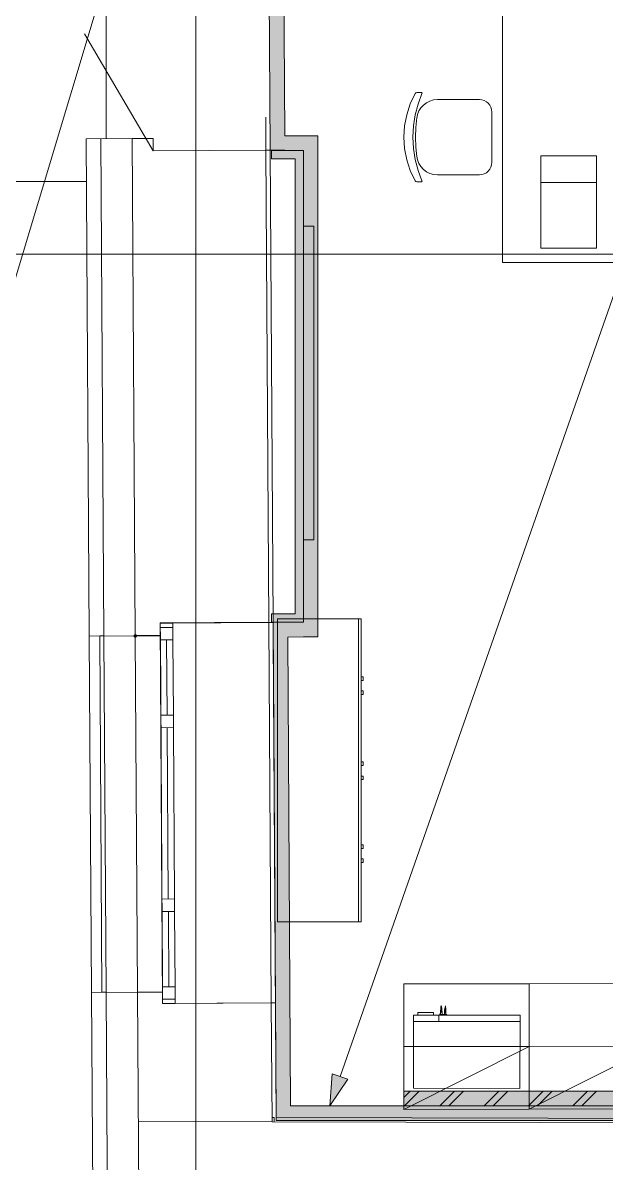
# Model space of a CAD drawing. Header units: millimetres. Extents: x -546 to 1681, y -650 to 1730.
# Drawn here: x 230.4 to 258.3, y 373.9 to 428.5 of the extents above; entities that cross this region are included whole.
import ezdxf

# ---------------------------------------------------------------- set-up
doc = ezdxf.new("R2010")
doc.units = ezdxf.units.MM

msp = doc.modelspace()

# ---------------------------------------------------------------- hatches: boundary and pattern name
at = {"true_color": 0xf1d696}
h = msp.add_hatch(color=41, dxfattribs=at)
h.dxf.hatch_style = 2
h.paths.add_polyline_path([(242.918, 423.049), (242.218, 423.053), (241.839, 482.227), (242.539, 482.227)])
h = msp.add_hatch(color=41, dxfattribs=at)
h.dxf.hatch_style = 2
h.paths.add_polyline_path([(242.918, 423.049), (242.231, 422.362), (242.218, 423.053)])
h = msp.add_hatch(color=41, dxfattribs=at)
h.dxf.hatch_style = 2
h.paths.add_polyline_path([(242.918, 423.049), (242.923, 422.349), (242.223, 422.353)])
h = msp.add_hatch(color=41, dxfattribs=at)
h.dxf.hatch_style = 2
h.paths.add_polyline_path([(243.813, 423.044), (243.813, 422.344), (242.923, 422.349), (242.918, 423.049)])
h = msp.add_hatch(color=41, dxfattribs=at)
h.dxf.hatch_style = 2
h.paths.add_polyline_path([(243.813, 423.044), (244.513, 423.04), (243.813, 422.344)])
h = msp.add_hatch(color=41, dxfattribs=at)
h.dxf.hatch_style = 2
h.paths.add_polyline_path([(243.813, 422.344), (244.513, 423.04), (244.513, 422.34)])
h = msp.add_hatch(color=7)
h.dxf.hatch_style = 2
h.paths.add_polyline_path([(242.28, 422.344), (243.813, 422.344), (243.813, 421.944), (242.28, 421.944)])
h = msp.add_hatch(color=7)
h.dxf.hatch_style = 2
h.paths.add_polyline_path([(243.813, 399.76), (243.413, 399.76), (243.413, 421.944), (243.813, 421.944)])
h = msp.add_hatch(color=41, dxfattribs=at)
h.dxf.hatch_style = 2
h.paths.add_polyline_path([(244.513, 399.766), (243.813, 399.76), (243.813, 422.344), (244.513, 422.34)])
at = {"true_color": 0x999999}
h = msp.add_hatch(color=253, dxfattribs=at)
h.dxf.hatch_style = 2
h.paths.add_polyline_path([(244.312, 403.713), (243.812, 403.713), (243.812, 418.713), (244.312, 418.713)])
h = msp.add_hatch(color=7)
h.dxf.hatch_style = 2
h.paths.add_polyline_path([(243.413, 399.76), (242.634, 399.76), (242.363, 399.768), (242.361, 400.16), (243.413, 400.16)])
at = {"true_color": 0xf1d696}
h = msp.add_hatch(color=41, dxfattribs=at)
h.dxf.hatch_style = 2
h.paths.add_polyline_path([(243.067, 399.054), (242.367, 399.048), (242.363, 399.748)])
h = msp.add_hatch(color=41, dxfattribs=at)
h.dxf.hatch_style = 2
h.paths.add_polyline_path([(242.365, 399.746), (243.063, 399.754), (243.067, 399.054)])
h = msp.add_hatch(color=41, dxfattribs=at)
h.dxf.hatch_style = 2
h.paths.add_polyline_path([(243.813, 399.76), (243.813, 399.06), (243.067, 399.054), (243.063, 399.754)])
h = msp.add_hatch(color=41, dxfattribs=at)
h.dxf.hatch_style = 2
h.paths.add_polyline_path([(244.513, 399.766), (244.513, 399.066), (243.813, 399.76)])
h = msp.add_hatch(color=41, dxfattribs=at)
h.dxf.hatch_style = 2
h.paths.add_polyline_path([(243.813, 399.76), (244.513, 399.066), (243.813, 399.06)])
h = msp.add_hatch(color=7)
h.dxf.hatch_style = 2
h.paths.add_polyline_path([(235.767, 399.197), (235.704, 399.171), (235.677, 399.107), (235.704, 399.044), (235.767, 399.017), (235.832, 399.044), (235.858, 399.107), (235.832, 399.171)])
h = msp.add_hatch(color=41, dxfattribs=at)
h.dxf.hatch_style = 2
h.paths.add_polyline_path([(243.202, 376.612), (242.502, 376.612), (242.367, 399.048), (243.067, 399.054)])
at = {"true_color": 0x0077b0}
h = msp.add_hatch(color=144, dxfattribs=at)
h.dxf.hatch_style = 2
h.paths.add_polyline_path([(245.073, 376.612), (245.189, 378.153), (245.944, 377.888)])
at = {"true_color": 0xfd8379}
h = msp.add_hatch(color=11, dxfattribs=at)
h.dxf.hatch_style = 2
h.paths.add_polyline_path([(300.295, 377.312), (300.296, 376.612), (248.628, 376.612), (248.628, 377.312)])
at = {"true_color": 0xf1d696}
h = msp.add_hatch(color=41, dxfattribs=at)
h.dxf.hatch_style = 2
h.paths.add_polyline_path([(243.202, 376.612), (242.51, 375.916), (242.502, 376.612)])
h = msp.add_hatch(color=41, dxfattribs=at)
h.dxf.hatch_style = 2
h.paths.add_polyline_path([(243.202, 376.612), (243.206, 375.912), (242.506, 375.912)])
h = msp.add_hatch(color=41, dxfattribs=at)
h.dxf.hatch_style = 2
h.paths.add_polyline_path([(300.296, 376.612), (300.297, 375.912), (243.206, 375.912), (243.202, 376.612)])

# ---------------------------------------------------------------- linework, layer by layer
at = {"color": 7, "lineweight": 0}
for points in [[(238.672, 197.821), (238.672, 729.023)], [(241.839, 482.227), (242.223, 422.353)], [(242.918, 423.049), (242.539, 482.227)], [(234.378, 438.705), (234.378, 422.905)], [(234.378, 430.695), (229.441, 414.271)], [(236.623, 422.319), (233.338, 427.927)], [(242.013, 423.935), (242.023, 422.352)], [(244.513, 423.04), (242.918, 423.049)], [(244.513, 423.04), (244.513, 422.34)], [(235.619, 422.912), (233.419, 422.899)], [(233.419, 422.899), (233.567, 399.093)], [(234.119, 422.903), (234.267, 399.098)], [(236.619, 422.919), (235.619, 422.912)], [(235.767, 399.107), (235.619, 422.912)], [(236.623, 422.319), (236.619, 422.919)], [(242.023, 422.352), (236.623, 422.319)], [(242.223, 422.353), (242.023, 422.352)], [(242.023, 422.352), (242.163, 399.747)], [(242.363, 399.748), (242.223, 422.353)], [(242.223, 422.353), (242.923, 422.349)], [(243.813, 422.344), (242.28, 422.344)], [(242.28, 422.344), (242.28, 421.944)], [(242.28, 421.944), (243.413, 421.944)], [(242.923, 422.349), (243.813, 422.344)], [(243.413, 421.944), (243.413, 400.16)], [(243.813, 399.76), (243.813, 422.344)], [(243.813, 422.344), (243.813, 399.76)], [(244.513, 399.066), (244.513, 422.34)], [(233.432, 420.852), (217.821, 420.852)], [(187.211, 417.371), (863.726, 417.371)], [(243.413, 400.16), (242.28, 400.16)], [(242.28, 400.16), (242.28, 399.76)], [(236.963, 399.735), (242.163, 399.767)], [(236.963, 399.715), (242.163, 399.747)], [(236.963, 399.715), (236.963, 399.735)], [(237.563, 399.718), (236.963, 399.715)], [(237.563, 399.718), (236.963, 399.715)], [(236.963, 399.715), (236.968, 398.915)], [(236.963, 399.715), (236.968, 398.915)], [(236.963, 399.715), (237.077, 381.515)], [(237.563, 399.718), (242.163, 399.747)], [(237.568, 398.918), (237.563, 399.718)], [(237.568, 398.918), (237.563, 399.718)], [(242.163, 399.747), (242.363, 399.748)], [(242.276, 381.547), (242.163, 399.747)], [(242.163, 399.747), (242.276, 381.547)], [(242.28, 399.76), (243.813, 399.76)], [(243.813, 399.76), (242.363, 399.748)], [(242.363, 399.748), (242.476, 381.549)], [(242.363, 399.748), (242.367, 399.048)], [(233.567, 399.093), (235.767, 399.107)], [(233.673, 382.044), (233.567, 399.093)], [(234.067, 399.097), (234.067, 399.117)], [(234.067, 399.107), (234.259, 399.108)], [(234.173, 382.067), (234.067, 399.097)], [(234.373, 382.048), (234.267, 399.098)], [(235.767, 399.127), (236.967, 399.135)], [(235.767, 399.107), (236.967, 399.115)], [(235.873, 382.057), (235.767, 399.107)], [(235.767, 399.107), (235.873, 382.057)], [(237.565, 399.518), (236.965, 399.515)], [(236.967, 399.115), (237.073, 382.065)], [(242.367, 399.048), (242.506, 375.912)], [(243.067, 399.054), (243.813, 399.06)], [(243.202, 376.612), (243.067, 399.054)], [(244.513, 399.066), (243.813, 399.06)], [(236.968, 398.915), (237.568, 398.918)], [(236.968, 398.915), (237.568, 398.918)], [(236.968, 398.915), (237.568, 398.918)], [(236.991, 395.315), (236.968, 398.915)], [(237.291, 395.317), (237.268, 398.916)], [(237.568, 398.918), (237.591, 395.318)], [(236.991, 395.315), (237.591, 395.318)], [(237.591, 395.318), (236.991, 395.315)], [(237.591, 395.318), (236.991, 395.315)], [(236.994, 394.715), (236.991, 395.315)], [(236.991, 395.315), (236.994, 394.715)], [(237.591, 395.318), (237.594, 394.718)], [(237.594, 394.718), (237.591, 395.318)], [(237.594, 394.718), (236.994, 394.715)], [(236.994, 394.715), (237.594, 394.718)], [(236.994, 394.715), (237.594, 394.718)], [(237.045, 386.515), (236.994, 394.715)], [(237.345, 386.517), (237.294, 394.717)], [(237.594, 394.718), (237.645, 386.519)], [(237.045, 386.515), (237.645, 386.519)], [(237.645, 386.519), (237.045, 386.515)], [(237.645, 386.519), (237.045, 386.515)], [(237.049, 385.915), (237.045, 386.515)], [(237.045, 386.515), (237.049, 385.915)], [(237.645, 386.519), (237.649, 385.919)], [(237.649, 385.919), (237.645, 386.519)], [(237.649, 385.919), (237.049, 385.915)], [(237.049, 385.915), (237.649, 385.919)], [(237.049, 385.915), (237.649, 385.919)], [(237.072, 382.315), (237.049, 385.915)], [(237.372, 382.317), (237.349, 385.917)], [(237.649, 385.919), (237.672, 382.319)], [(237.073, 382.065), (235.873, 382.057)], [(237.072, 382.315), (237.672, 382.319)], [(237.672, 382.319), (237.072, 382.315)], [(237.672, 382.319), (237.072, 382.315)], [(237.077, 381.515), (237.072, 382.315)], [(237.072, 382.315), (237.077, 381.515)], [(237.672, 382.319), (237.676, 381.519)], [(237.676, 381.519), (237.672, 382.319)], [(235.873, 382.057), (233.673, 382.044)], [(233.673, 382.044), (233.762, 367.707)], [(234.164, 382.057), (234.364, 382.058)], [(234.458, 368.407), (234.373, 382.048)], [(235.948, 369.969), (235.873, 382.057)], [(237.675, 381.719), (237.075, 381.715)], [(237.077, 381.515), (242.276, 381.547)], [(237.676, 381.519), (237.077, 381.515)], [(237.077, 381.515), (237.676, 381.519)], [(242.276, 381.547), (237.676, 381.519)], [(242.476, 381.549), (242.276, 381.547)], [(242.276, 381.547), (242.312, 375.854)], [(242.511, 376.053), (242.476, 381.549)], [(248.628, 377.009), (248.931, 377.312)], [(300.295, 377.312), (248.628, 377.312)], [(248.628, 377.312), (248.628, 376.612)], [(248.655, 376.612), (249.355, 377.312)], [(250.352, 376.612), (251.052, 377.312)], [(250.776, 376.612), (251.476, 377.312)], [(252.473, 376.612), (253.173, 377.312)], [(252.898, 376.612), (253.598, 377.312)], [(254.595, 376.612), (255.295, 377.312)], [(255.019, 376.612), (255.719, 377.312)], [(256.716, 376.612), (257.416, 377.312)], [(257.14, 376.612), (257.84, 377.312)], [(300.296, 376.612), (243.202, 376.612)], [(248.628, 376.612), (300.296, 376.612)], [(235.912, 375.869), (242.312, 375.854)], [(242.311, 376.054), (242.411, 376.053)], [(299.878, 375.714), (242.312, 375.854)], [(242.411, 376.053), (242.411, 375.853)], [(242.506, 375.912), (243.206, 375.912)], [(300.997, 375.912), (242.511, 376.053)], [(243.206, 375.912), (300.297, 375.912)]]:
    msp.add_lwpolyline(points, dxfattribs=at)
at = {"color": 144, "lineweight": 0, "true_color": 0x0077b0}
for points in [[(245.567, 378.021), (270.979, 450.59)], [(245.073, 376.612), (245.189, 378.153)], [(245.073, 376.612), (245.944, 377.888)], [(245.189, 378.153), (245.944, 377.888)]]:
    msp.add_lwpolyline(points, dxfattribs=at)
at = {"color": 253, "lineweight": 0, "true_color": 0x999999}
for points in [[(253.337, 416.976), (253.337, 428.976)], [(249.162, 420.888), (248.929, 421.382), (248.76, 421.898), (248.657, 422.432), (248.622, 422.976), (248.657, 423.521), (248.76, 424.055), (248.929, 424.571), (249.162, 425.064)], [(249.162, 420.888), (248.929, 421.382), (248.76, 421.898), (248.657, 422.432), (248.622, 422.976), (248.657, 423.521), (248.76, 424.055), (248.929, 424.571), (249.162, 425.064)], [(249.49, 420.885), (249.3, 421.389), (249.163, 421.908), (249.08, 422.439), (249.052, 422.976), (249.08, 423.514), (249.163, 424.045), (249.3, 424.565), (249.49, 425.068)], [(249.49, 420.885), (249.3, 421.389), (249.163, 421.908), (249.08, 422.439), (249.052, 422.976), (249.08, 423.514), (249.163, 424.045), (249.3, 424.565), (249.49, 425.068)], [(249.162, 425.064), (249.199, 425.099), (249.247, 425.111)], [(249.162, 425.064), (249.199, 425.099), (249.247, 425.111)], [(249.239, 423.876), (249.276, 424.062), (249.344, 424.233), (249.441, 424.386), (249.563, 424.518), (249.707, 424.626), (249.869, 424.708), (250.046, 424.759), (250.234, 424.776)], [(249.239, 423.876), (249.276, 424.062), (249.344, 424.233), (249.441, 424.386), (249.563, 424.518), (249.707, 424.626), (249.869, 424.708), (250.046, 424.759), (250.234, 424.776)], [(249.247, 425.111), (249.463, 425.111)], [(249.247, 425.111), (249.463, 425.111)], [(249.463, 425.111), (249.485, 425.103), (249.493, 425.081), (249.49, 425.068)], [(249.463, 425.111), (249.485, 425.103), (249.493, 425.081), (249.49, 425.068)], [(252.237, 424.776), (250.234, 424.776)], [(252.237, 424.776), (250.234, 424.776)], [(252.237, 424.776), (252.358, 424.764), (252.471, 424.729), (252.573, 424.674), (252.662, 424.601), (252.735, 424.512), (252.79, 424.41), (252.825, 424.298), (252.837, 424.176)], [(252.237, 424.776), (252.358, 424.764), (252.471, 424.729), (252.573, 424.674), (252.662, 424.601), (252.735, 424.512), (252.79, 424.41), (252.825, 424.298), (252.837, 424.176)], [(252.837, 421.775), (252.837, 424.176)], [(252.837, 421.775), (252.837, 424.176)], [(249.244, 422.035), (249.203, 422.506), (249.188, 422.976), (249.203, 423.448), (249.244, 423.918)], [(249.244, 422.035), (249.203, 422.506), (249.188, 422.976), (249.203, 423.448), (249.244, 423.918)], [(250.234, 421.176), (250.046, 421.194), (249.869, 421.245), (249.707, 421.326), (249.563, 421.435), (249.441, 421.567), (249.344, 421.72), (249.276, 421.891), (249.239, 422.076)], [(250.234, 421.176), (250.046, 421.194), (249.869, 421.245), (249.707, 421.326), (249.563, 421.435), (249.441, 421.567), (249.344, 421.72), (249.276, 421.891), (249.239, 422.076)], [(255.172, 417.66), (255.172, 422.08)], [(255.172, 422.08), (257.842, 422.08)], [(257.842, 422.08), (257.842, 417.66)], [(252.837, 421.776), (252.825, 421.656), (252.79, 421.543), (252.735, 421.441), (252.662, 421.352), (252.573, 421.279), (252.471, 421.224), (252.358, 421.189), (252.237, 421.176)], [(252.837, 421.776), (252.825, 421.656), (252.79, 421.543), (252.735, 421.441), (252.662, 421.352), (252.573, 421.279), (252.471, 421.224), (252.358, 421.189), (252.237, 421.176)], [(249.247, 420.841), (249.199, 420.854), (249.162, 420.888)], [(249.247, 420.841), (249.199, 420.854), (249.162, 420.888)], [(249.247, 420.841), (249.463, 420.841)], [(249.247, 420.841), (249.463, 420.841)], [(249.49, 420.885), (249.493, 420.871), (249.485, 420.85), (249.463, 420.841)], [(249.49, 420.885), (249.493, 420.871), (249.485, 420.85), (249.463, 420.841)], [(252.237, 421.176), (250.234, 421.176)], [(252.237, 421.176), (250.234, 421.176)], [(255.172, 417.66), (255.172, 420.81)], [(255.172, 420.81), (257.842, 420.81)], [(243.812, 403.713), (243.812, 418.713)], [(243.812, 418.713), (244.312, 418.713)], [(244.312, 418.713), (244.312, 403.713)], [(257.842, 417.66), (255.172, 417.66)], [(259.337, 416.976), (253.337, 416.976)], [(244.312, 403.713), (243.812, 403.713)], [(246.572, 399.92), (242.572, 399.92)], [(242.572, 399.92), (242.572, 385.42)], [(246.452, 385.42), (246.452, 399.92)], [(246.572, 385.42), (246.572, 399.92)], [(246.572, 397.15), (246.572, 396.976)], [(246.675, 397.15), (246.572, 397.15)], [(246.572, 396.976), (246.675, 396.976)], [(246.675, 396.976), (246.675, 397.15)], [(246.572, 396.473), (246.572, 396.299)], [(246.675, 396.473), (246.572, 396.473)], [(246.572, 396.299), (246.675, 396.299)], [(246.675, 396.299), (246.675, 396.473)], [(246.572, 393.08), (246.572, 392.906)], [(246.675, 393.08), (246.572, 393.08)], [(246.675, 392.906), (246.675, 393.08)], [(246.572, 392.906), (246.675, 392.906)], [(246.572, 392.403), (246.572, 392.229)], [(246.675, 392.403), (246.572, 392.403)], [(246.572, 392.229), (246.675, 392.229)], [(246.675, 392.229), (246.675, 392.403)], [(246.572, 389.111), (246.572, 388.937)], [(246.675, 389.111), (246.572, 389.111)], [(246.572, 388.937), (246.675, 388.937)], [(246.675, 388.937), (246.675, 389.111)], [(246.572, 388.434), (246.572, 388.26)], [(246.675, 388.434), (246.572, 388.434)], [(246.572, 388.26), (246.675, 388.26)], [(246.675, 388.26), (246.675, 388.434)], [(242.572, 385.42), (246.572, 385.42)], [(254.615, 382.463), (248.615, 382.449)], [(248.615, 382.449), (248.629, 376.449)], [(260.615, 382.476), (254.615, 382.463)], [(254.615, 382.463), (254.629, 376.463)], [(254.629, 376.463), (254.615, 382.463)], [(249.295, 380.957), (249.296, 381.086)], [(249.296, 381.086), (250.037, 381.085)], [(250.037, 381.085), (250.037, 380.956)], [(250.352, 380.993), (250.371, 381.085)], [(250.37, 381.012), (250.352, 380.993)], [(250.37, 380.993), (250.352, 380.993)], [(250.352, 380.993), (250.408, 380.991)], [(250.408, 381.232), (250.37, 381.012)], [(250.463, 380.991), (250.37, 380.993)], [(250.371, 381.085), (250.389, 381.345)], [(250.389, 381.345), (250.408, 381.419)], [(250.408, 381.419), (250.445, 381.288)], [(250.426, 381.288), (250.408, 381.232)], [(250.408, 380.991), (250.463, 380.991)], [(250.445, 381.196), (250.426, 381.288)], [(250.445, 381.288), (250.463, 380.991)], [(250.463, 380.991), (250.445, 381.196)], [(250.537, 380.991), (250.463, 380.991)], [(250.463, 380.991), (250.556, 380.991)], [(250.574, 380.991), (250.463, 380.991)], [(250.463, 380.991), (250.574, 380.991)], [(250.63, 380.991), (250.537, 380.991)], [(250.556, 380.991), (250.63, 380.991)], [(250.574, 380.991), (250.593, 381.233)], [(250.575, 381.214), (250.574, 380.991)], [(250.593, 381.343), (250.575, 381.214)], [(250.612, 381.398), (250.593, 381.343)], [(250.593, 381.233), (250.593, 381.325)], [(250.593, 381.325), (250.612, 381.215)], [(250.63, 381.251), (250.612, 381.398)], [(250.612, 381.215), (250.63, 380.991)], [(250.63, 380.991), (250.63, 381.251)], [(250.63, 380.991), (250.667, 380.991)], [(250.667, 380.991), (250.63, 380.991)], [(250.667, 380.991), (250.685, 380.991)], [(250.685, 380.991), (250.667, 380.991)], [(249.08, 377.458), (249.092, 380.956)], [(254.188, 380.655), (249.091, 380.66)], [(249.092, 380.956), (254.188, 380.952)], [(250.296, 380.66), (250.296, 380.954)], [(254.188, 380.952), (254.177, 377.454)], [(254.622, 379.463), (248.622, 379.449)], [(248.622, 379.449), (248.629, 376.449)], [(248.629, 376.449), (254.622, 379.463)], [(260.622, 379.476), (254.622, 379.463)], [(254.622, 379.463), (254.629, 376.463)], [(254.629, 376.463), (254.622, 379.463)], [(254.629, 376.463), (260.622, 379.476)], [(254.177, 377.454), (249.08, 377.458)], [(248.629, 376.449), (254.629, 376.463)], [(248.629, 376.449), (254.629, 376.463)], [(254.629, 376.463), (260.629, 376.476)], [(254.629, 376.463), (260.629, 376.476)]]:
    msp.add_lwpolyline(points, dxfattribs=at)

doc.saveas('drawing.dxf')
